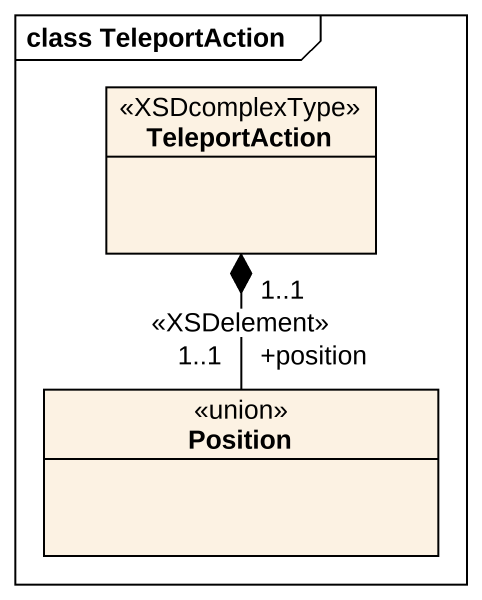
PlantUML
@startuml
mainframe class TeleportAction
hide circle
hide empty members
class TeleportAction <<XSDcomplexType>>
class Position <<union>>
TeleportAction "1..1" *-- "+position\n1..1" Position : <<XSDelement>>
@enduml
